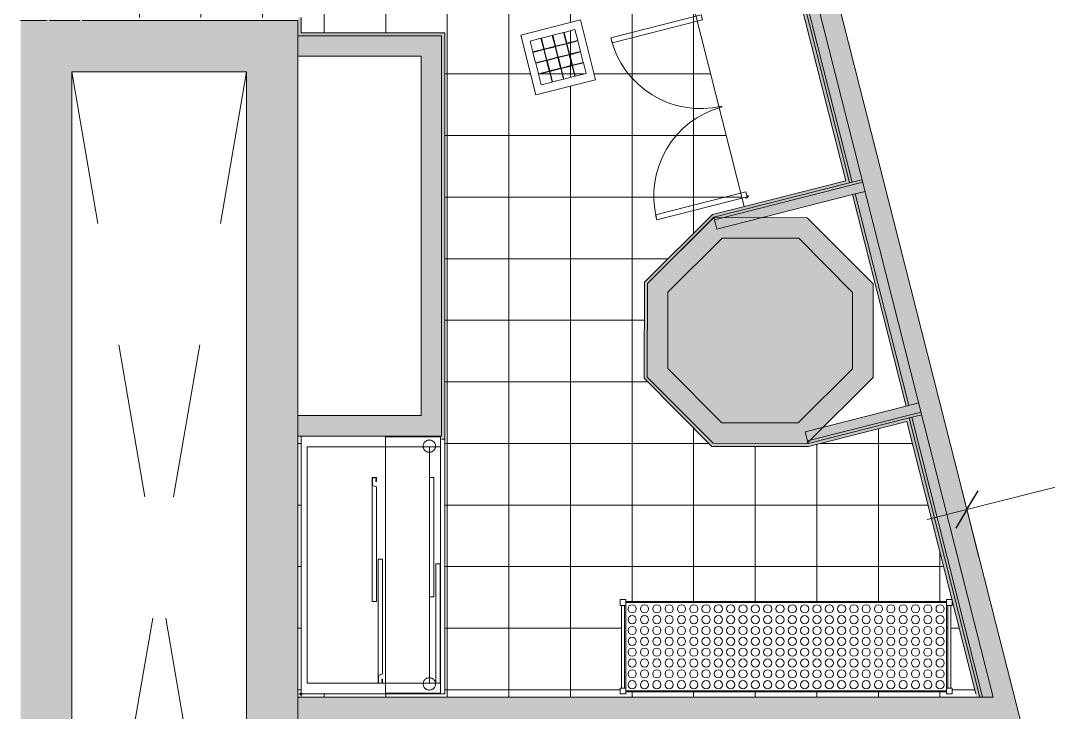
# Model space of a CAD drawing. Header units: metres. Extents: x -227.9 to -140, y 37.9 to 92.1.
# Drawn here: x -161.68 to -156.67, y 55.39 to 58.76 of the extents above; entities that cross this region are included whole.
import ezdxf

# ---------------------------------------------------------------- set-up
doc = ezdxf.new("R2010")
doc.units = ezdxf.units.M
doc.linetypes.add('DASHEDX2', pattern=[38.1, 25.4, -12.7])
doc.linetypes.add('JIS_02_0.7', pattern=[1.35, 0.75, -0.6])
for name, color, linetype, lineweight in [('A-ANNO-DIMS', 7, 'Continuous', 9), ('A-ANNO-DIMS-100', 7, 'Continuous', 9), ('A-FLOR-PATT', 7, 'Continuous', 5), ('A-WALL', 7, 'Continuous', 5), ('A-WALL-PATT', 7, 'Continuous', 13), ('I-WALL', 7, 'Continuous', 5), ('P-SANR-FIXT', 7, 'Continuous', 5), ('Q-SPCQ', 7, 'Continuous', 5), ('Q-SPCQ-HDLN', 7, 'DASHEDX2', 5), ('S-COLS', 7, 'Continuous', 5)]:
    doc.layers.add(name, color=color, linetype=linetype, lineweight=lineweight)
doc.layers.add('A-DETL', color=94, linetype='Continuous', lineweight=5, true_color=0x00a600)
doc.styles.add('RomanD_B', font='', dxfattribs={"height": 0.2})
doc.styles.get('RomanD_B').set_extended_font_data('RomanD', bold=True)
doc.dimstyles.new('LAG-Romans_0_2', dxfattribs={"dimscale": 0.3048, "dimtxt": 0.200715, "dimasz": 0.492126, "dimexe": 0.787402, "dimexo": 0.0625, "dimgap": 0, "dimtad": 1, "dimrnd": 0.01, "dimzin": 0, "dimdsep": 46, "dimtxsty": 'RomanD_B', "dimblk1": 'OBLIQUE', "dimblk2": 'OBLIQUE', "dimsah": 1, "dimcen": 0.09, "dimdle": 0.656168, "dimazin": 0, "dimtfac": 1, "dimtdec": 4, "dimtix": 1, "dimtmove": 0, "dimatfit": 3, "dimfxl": 0.787402, "dimfxlon": 1, "dimtvp": 1, "dimtolj": 1, "dimtzin": 0, "dimarcsym": 2})

# ---------------------------------------------------------------- blocks, each defined once
blk = doc.blocks.new('KI_Siphon de sol - Siphon 300 x 300-581248-MUC-LAG-PRO-PLA-ARC-TZN-N02-AG02Ec-Cote')
at = {"layer": 'P-SANR-FIXT', "color": 9, "lineweight": 9, "true_color": 0xc0c0c0}
for p, q in [((0.15, 0.15), (-0.15, 0.15)), ((-0.15, 0.15), (-0.15, -0.15)), ((-0.113, 0.111), (-0.058, 0.111)), ((-0.113, 0.056), (-0.113, 0.111)), ((-0.058, 0.111), (-0.058, 0.056)), ((-0.056, 0.111), (-0.001, 0.111)), ((-0.056, 0.056), (-0.056, 0.111)), ((-0.001, 0.111), (-0.001, 0.056)), ((0.001, 0.111), (0.056, 0.111)), ((0.001, 0.056), (0.001, 0.111)), ((0.056, 0.111), (0.056, 0.056)), ((0.058, 0.111), (0.113, 0.111)), ((0.058, 0.056), (0.058, 0.111)), ((0.113, 0.111), (0.113, 0.056)), ((0.15, -0.15), (0.15, 0.15)), ((-0.058, 0.056), (-0.113, 0.056)), ((-0.113, 0.054), (-0.058, 0.054)), ((-0.113, 0.001), (-0.113, 0.054)), ((-0.058, 0.054), (-0.058, 0.001)), ((-0.001, 0.056), (-0.056, 0.056)), ((-0.056, 0.054), (-0.001, 0.054)), ((-0.056, 0.001), (-0.056, 0.054)), ((-0.001, 0.054), (-0.001, 0.001)), ((0.056, 0.056), (0.001, 0.056)), ((0.001, 0.054), (0.056, 0.054)), ((0.001, 0.001), (0.001, 0.054)), ((0.056, 0.054), (0.056, 0.001)), ((0.113, 0.056), (0.058, 0.056)), ((0.058, 0.054), (0.113, 0.054)), ((0.058, 0.001), (0.058, 0.054)), ((0.113, 0.054), (0.113, 0.001)), ((-0.058, 0.001), (-0.113, 0.001)), ((-0.001, 0.001), (-0.056, 0.001)), ((0.056, 0.001), (0.001, 0.001)), ((0.113, 0.001), (0.058, 0.001)), ((-0.113, -0.001), (-0.058, -0.001)), ((-0.113, -0.054), (-0.113, -0.001)), ((-0.058, -0.001), (-0.058, -0.054)), ((-0.056, -0.001), (-0.001, -0.001)), ((-0.056, -0.054), (-0.056, -0.001)), ((-0.001, -0.001), (-0.001, -0.054)), ((0.001, -0.001), (0.056, -0.001)), ((0.001, -0.054), (0.001, -0.001)), ((0.056, -0.001), (0.056, -0.054)), ((0.058, -0.001), (0.113, -0.001)), ((0.058, -0.054), (0.058, -0.001)), ((0.113, -0.001), (0.113, -0.054)), ((-0.058, -0.054), (-0.113, -0.054)), ((-0.113, -0.056), (-0.058, -0.056)), ((-0.113, -0.109), (-0.113, -0.056)), ((-0.058, -0.056), (-0.058, -0.109)), ((-0.001, -0.054), (-0.056, -0.054)), ((-0.056, -0.056), (-0.001, -0.056)), ((-0.056, -0.109), (-0.056, -0.056)), ((-0.001, -0.056), (-0.001, -0.109)), ((0.056, -0.054), (0.001, -0.054)), ((0.001, -0.056), (0.056, -0.056)), ((0.001, -0.109), (0.001, -0.056)), ((0.056, -0.056), (0.056, -0.109)), ((0.113, -0.054), (0.058, -0.054)), ((0.058, -0.056), (0.113, -0.056)), ((0.058, -0.109), (0.058, -0.056)), ((0.113, -0.056), (0.113, -0.109)), ((-0.15, -0.15), (0.15, -0.15)), ((-0.058, -0.109), (-0.113, -0.109)), ((-0.001, -0.109), (-0.056, -0.109)), ((0.056, -0.109), (0.001, -0.109)), ((0.113, -0.109), (0.058, -0.109))]:
    blk.add_line(p, q, dxfattribs=at)
blk = doc.blocks.new('QF_Tournus_Armoires_Entretien - 2 portes 1000 x 500 x 1890 séparation verticale-1861087-MUC-LAG-PRO-PLA-ARC-TZN-N02-AG02Ec-Cote')
at = {"layer": 'Q-SPCQ', "color": 9, "lineweight": 9, "true_color": 0xc0c0c0}
for p, q in [((0, -0.5105), (0, 0)), ((0, 0), (1, 0)), ((1, 0), (1, -0.5091)), ((0, -0.5105), (0.9989, -0.5105))]:
    blk.add_line(p, q, dxfattribs=at)
for centre, radius, start, end in [((0, 0), 0.005, 180, 270), ((0.951, -0.49), 0.0109, 326.4405, 90)]:
    blk.add_arc(centre, radius, start, end, dxfattribs=at)
at = {"layer": 'Q-SPCQ-HDLN', "color": 9, "lineweight": 9, "true_color": 0xc0c0c0}
for p, q in [((0.043, -0.939), (0.043, -0.485)), ((0.043, -0.485), (0.068, -0.485)), ((0.068, -0.485), (0.068, -0.939)), ((0.957, -0.485), (0.932, -0.485)), ((0.932, -0.485), (0.932, -0.939)), ((0.957, -0.939), (0.957, -0.485)), ((0.068, -0.939), (0.043, -0.939)), ((0.932, -0.939), (0.957, -0.939))]:
    blk.add_line(p, q, dxfattribs=at)
for centre, start, end in [((0.049, -0.49), 269.2343, 359.2343), ((0.951, -0.49), 180.7657, 270)]:
    blk.add_arc(centre, 0.449, start, end, dxfattribs=at)
blk = doc.blocks.new('QF_Tournus_Meubles_Inox_cat - Meuble caisse 660 - 1256 x 700 à dosseret-5581026-MUC-LAG-PRO-PLA-ARC-TZN-N02-AG02Ec-Cote')
at = {"layer": 'Q-SPCQ', "color": 9, "lineweight": 9, "true_color": 0xc0c0c0}
for p, q in [((0, -0.6838), (0, -0.4108)), ((0, -0.7), (0, -0.6838)), ((0, -0.7), (1.2414, -0.7))]:
    blk.add_line(p, q, dxfattribs=at)
at = {"layer": 'Q-SPCQ-HDLN', "color": 9, "lineweight": 9, "true_color": 0xc0c0c0}
for p, q in [((0.004, -0.4108), (0.004, -0.68)), ((0.052, -0.4108), (0.052, -0.68)), ((1.2044, -0.4108), (1.2044, -0.68)), ((1.2524, -0.68), (1.2524, -0.4108)), ((1.2044, -0.625), (0.052, -0.625)), ((1.0544, -0.626), (0.4732, -0.626)), ((0.4732, -0.647), (0.4732, -0.626)), ((1.0544, -0.647), (0.4732, -0.647)), ((1.0544, -0.647), (1.0544, -0.626)), ((0.004, -0.68), (1.2524, -0.68)), ((0.052, -0.656), (0.052, -0.677)), ((0.052, -0.656), (0.6332, -0.656)), ((0.052, -0.677), (0.6332, -0.677)), ((0.6332, -0.677), (0.6332, -0.656))]:
    blk.add_line(p, q, dxfattribs=at)
for centre in [(0.049, -0.625), (1.2074, -0.625)]:
    blk.add_circle(centre, 0.03, dxfattribs=at)
blk = doc.blocks.new('QF_Tournus_Armoires_Suspendues_cat - Portes coulissantes 1256 x 400-4235613-MUC-LAG-PRO-PLA-ARC-TZN-N02-AG02Ec-Cote')
at = {"layer": 'Q-SPCQ', "color": 9, "lineweight": 9, "true_color": 0xc0c0c0}
for p, q in [((-0.01, 0), (0, 0)), ((0, 0.01), (0, 0)), ((0, -0.4108), (0, 0)), ((0, 0), (1.2564, 0)), ((0, -0.4108), (0, 0)), ((0, 0), (1.2564, 0)), ((1.2564, 0), (1.2564, -0.4108)), ((1.2564, 0), (1.2564, -0.4108)), ((1.2564, -0.4108), (0, -0.4108)), ((0, -0.4108), (1.2564, -0.4108))]:
    blk.add_line(p, q, dxfattribs=at)
blk.add_arc((0, 0), 0.005, 360, 270, dxfattribs=at)
at = {"layer": 'Q-SPCQ-HDLN', "color": 9, "lineweight": 9, "true_color": 0xc0c0c0}
for p, q in [((0.052, -0.4108), (0.052, -0.03)), ((0.052, -0.03), (1.2044, -0.03)), ((1.2044, -0.03), (1.2044, -0.4108)), ((0.4502, -0.3678), (0.4502, -0.3468)), ((1.0544, -0.3468), (0.4502, -0.3468)), ((1.0157, -0.3478), (1.0084, -0.3678)), ((1.0534, -0.3478), (1.0157, -0.3478)), ((1.0534, -0.3658), (1.0534, -0.3478)), ((1.0544, -0.3668), (1.0544, -0.3468)), ((0.052, -0.3763), (0.6562, -0.3763)), ((0.052, -0.3963), (0.071, -0.3963)), ((0.053, -0.3773), (0.053, -0.3953)), ((0.0907, -0.3773), (0.053, -0.3773)), ((0.053, -0.3953), (0.062, -0.3953)), ((0.062, -0.3943), (0.071, -0.3943)), ((0.062, -0.3953), (0.062, -0.3943)), ((0.098, -0.3973), (0.0907, -0.3773)), ((0.6562, -0.3973), (0.098, -0.3973)), ((1.0084, -0.3678), (0.4502, -0.3678)), ((0.6562, -0.3763), (0.6562, -0.3973)), ((1.0354, -0.3648), (1.0444, -0.3648)), ((1.0544, -0.3668), (1.0354, -0.3668)), ((1.0444, -0.3648), (1.0444, -0.3658)), ((1.0444, -0.3658), (1.0534, -0.3658))]:
    blk.add_line(p, q, dxfattribs=at)
for centre, start, end in [((0.071, -0.3953), 270, 90), ((1.0354, -0.3658), 90, 270)]:
    blk.add_arc(centre, 0.001, start, end, dxfattribs=at)
blk = doc.blocks.new('QF_Fermod_6611_Rayonnage_Fermostock - Rayonnage_6611_Lineaire_Toutes_Dimensions-4236031-MUC-LAG-PRO-PLA-ARC-TZN-N02-AG02Ec-Cote')
at = {"layer": 'Q-SPCQ', "color": 9, "lineweight": 9, "true_color": 0xc0c0c0}
for p, q in [((0, 0), (0, -0.0285)), ((0.0275, 0), (0, 0)), ((0, -0.0285), (0, 0)), ((0, 0), (0.0275, 0)), ((0.0275, -0.0285), (0.0275, 0)), ((0.0275, 0), (0.0275, -0.0285)), ((1.5895, 0), (1.617, 0)), ((1.5895, -0.0285), (1.5895, 0)), ((1.5895, 0), (1.5895, -0.0285)), ((1.617, 0), (1.5895, 0)), ((1.617, 0), (1.617, -0.0285)), ((1.617, -0.0285), (1.617, 0)), ((0, -0.0285), (0.0062, -0.0285)), ((0.0275, -0.0285), (0, -0.0285)), ((0.0062, -0.0285), (0.0062, -0.4315)), ((0.0062, -0.4315), (0.0062, -0.0285)), ((0.0212, -0.4315), (0.0212, -0.0285)), ((0.0212, -0.0285), (0.0275, -0.0285)), ((0.0212, -0.0285), (0.0212, -0.4315)), ((0.028, -0.01), (1.589, -0.01)), ((0.028, -0.015), (0.028, -0.01)), ((0.028, -0.01), (1.589, -0.01)), ((0.028, -0.015), (0.028, -0.01)), ((0.028, -0.01), (1.589, -0.01)), ((0.028, -0.015), (0.028, -0.01)), ((0.028, -0.01), (1.589, -0.01)), ((0.028, -0.015), (0.028, -0.01)), ((1.5895, -0.015), (0.028, -0.015)), ((0.028, -0.015), (0.028, -0.445)), ((0.028, -0.445), (0.028, -0.015)), ((0.028, -0.015), (1.5895, -0.015)), ((1.589, -0.01), (1.589, -0.015)), ((1.589, -0.01), (1.589, -0.015)), ((1.589, -0.01), (1.589, -0.015)), ((1.589, -0.01), (1.589, -0.015)), ((1.5957, -0.0285), (1.5895, -0.0285)), ((1.5895, -0.0285), (1.617, -0.0285)), ((1.5895, -0.4315), (1.5895, -0.0285)), ((1.5895, -0.0285), (1.5895, -0.4315)), ((1.5957, -0.4315), (1.5957, -0.0285)), ((1.5957, -0.0285), (1.5957, -0.4315)), ((1.6107, -0.0285), (1.6107, -0.4315)), ((1.617, -0.0285), (1.6107, -0.0285)), ((1.6107, -0.4315), (1.6107, -0.0285)), ((0.0062, -0.4315), (0, -0.4315)), ((0, -0.4315), (0, -0.4574)), ((0, -0.4574), (0, -0.4315)), ((0, -0.4315), (0.0275, -0.4315)), ((0.0275, -0.4315), (0.0212, -0.4315)), ((0.0275, -0.46), (0.0275, -0.4315)), ((0.0275, -0.4315), (0.0275, -0.46)), ((0.028, -0.45), (0.028, -0.445)), ((0.028, -0.45), (0.028, -0.445)), ((0.028, -0.45), (0.028, -0.445)), ((0.028, -0.45), (0.028, -0.445)), ((0.028, -0.445), (1.5895, -0.445)), ((1.5895, -0.445), (0.028, -0.445)), ((1.589, -0.45), (0.028, -0.45)), ((1.589, -0.45), (0.028, -0.45)), ((1.589, -0.45), (0.028, -0.45)), ((1.589, -0.45), (0.028, -0.45)), ((1.589, -0.445), (1.589, -0.45)), ((1.589, -0.445), (1.589, -0.45)), ((1.589, -0.445), (1.589, -0.45)), ((1.589, -0.445), (1.589, -0.45)), ((1.5895, -0.4315), (1.5957, -0.4315)), ((1.5895, -0.46), (1.5895, -0.4315)), ((1.5895, -0.4315), (1.5895, -0.46)), ((1.617, -0.4315), (1.5895, -0.4315)), ((1.6107, -0.4315), (1.617, -0.4315)), ((1.617, -0.4315), (1.617, -0.46)), ((1.617, -0.46), (1.617, -0.4315)), ((0.0007, -0.46), (0.0275, -0.46)), ((0.0275, -0.46), (0.0007, -0.46)), ((1.617, -0.46), (1.5895, -0.46)), ((1.5895, -0.46), (1.617, -0.46))]:
    blk.add_line(p, q, dxfattribs=at)
for centre in [(0.0585, -0.045), (0.1185, -0.045), (0.1785, -0.045), (0.2385, -0.045), (0.2985, -0.045), (0.3585, -0.045), (0.4185, -0.045), (0.4785, -0.045), (0.5385, -0.045), (0.5985, -0.045), (0.6585, -0.045), (0.7185, -0.045), (0.7785, -0.045), (0.8385, -0.045), (0.8985, -0.045), (0.9585, -0.045), (1.0185, -0.045), (1.0785, -0.045), (1.1385, -0.045), (1.1985, -0.045), (1.2585, -0.045), (1.3185, -0.045), (1.3785, -0.045), (1.4385, -0.045), (1.4985, -0.045), (1.5585, -0.045), (0.0585, -0.0979), (0.1185, -0.0979), (0.1785, -0.0979), (0.2385, -0.0979), (0.2985, -0.0979), (0.3585, -0.0979), (0.4185, -0.0979), (0.4785, -0.0979), (0.5385, -0.0979), (0.5985, -0.0979), (0.6585, -0.0979), (0.7185, -0.0979), (0.7785, -0.0979), (0.8385, -0.0979), (0.8985, -0.0979), (0.9585, -0.0979), (1.0185, -0.0979), (1.0785, -0.0979), (1.1385, -0.0979), (1.1985, -0.0979), (1.2585, -0.0979), (1.3185, -0.0979), (1.3785, -0.0979), (1.4385, -0.0979), (1.4985, -0.0979), (1.5585, -0.0979), (0.0585, -0.1507), (0.1185, -0.1507), (0.1785, -0.1507), (0.2385, -0.1507), (0.2985, -0.1507), (0.3585, -0.1507), (0.4185, -0.1507), (0.4785, -0.1507), (0.5385, -0.1507), (0.5985, -0.1507), (0.6585, -0.1507), (0.7185, -0.1507), (0.7785, -0.1507), (0.8385, -0.1507), (0.8985, -0.1507), (0.9585, -0.1507), (1.0185, -0.1507), (1.0785, -0.1507), (1.1385, -0.1507), (1.1985, -0.1507), (1.2585, -0.1507), (1.3185, -0.1507), (1.3785, -0.1507), (1.4385, -0.1507), (1.4985, -0.1507), (1.5585, -0.1507), (0.0585, -0.2036), (0.1185, -0.2036), (0.1785, -0.2036), (0.2385, -0.2036), (0.2985, -0.2036), (0.3585, -0.2036), (0.4185, -0.2036), (0.4785, -0.2036), (0.5385, -0.2036), (0.5985, -0.2036), (0.6585, -0.2036), (0.7185, -0.2036), (0.7785, -0.2036), (0.8385, -0.2036), (0.8985, -0.2036), (0.9585, -0.2036), (1.0185, -0.2036), (1.0785, -0.2036), (1.1385, -0.2036), (1.1985, -0.2036), (1.2585, -0.2036), (1.3185, -0.2036), (1.3785, -0.2036), (1.4385, -0.2036), (1.4985, -0.2036), (1.5585, -0.2036), (0.0585, -0.2564), (0.1185, -0.2564), (0.1785, -0.2564), (0.2385, -0.2564), (0.2985, -0.2564), (0.3585, -0.2564), (0.4185, -0.2564), (0.4785, -0.2564), (0.5385, -0.2564), (0.5985, -0.2564), (0.6585, -0.2564), (0.7185, -0.2564), (0.7785, -0.2564), (0.8385, -0.2564), (0.8985, -0.2564), (0.9585, -0.2564), (1.0185, -0.2564), (1.0785, -0.2564), (1.1385, -0.2564), (1.1985, -0.2564), (1.2585, -0.2564), (1.3185, -0.2564), (1.3785, -0.2564), (1.4385, -0.2564), (1.4985, -0.2564), (1.5585, -0.2564), (0.0585, -0.3093), (0.1185, -0.3093), (0.1785, -0.3093), (0.2385, -0.3093), (0.2985, -0.3093), (0.3585, -0.3093), (0.4185, -0.3093), (0.4785, -0.3093), (0.5385, -0.3093), (0.5985, -0.3093), (0.6585, -0.3093), (0.7185, -0.3093), (0.7785, -0.3093), (0.8385, -0.3093), (0.8985, -0.3093), (0.9585, -0.3093), (1.0185, -0.3093), (1.0785, -0.3093), (1.1385, -0.3093), (1.1985, -0.3093), (1.2585, -0.3093), (1.3185, -0.3093), (1.3785, -0.3093), (1.4385, -0.3093), (1.4985, -0.3093), (1.5585, -0.3093), (0.0585, -0.3621), (0.1185, -0.3621), (0.1785, -0.3621), (0.2385, -0.3621), (0.2985, -0.3621), (0.3585, -0.3621), (0.4185, -0.3621), (0.4785, -0.3621), (0.5385, -0.3621), (0.5985, -0.3621), (0.6585, -0.3621), (0.7185, -0.3621), (0.7785, -0.3621), (0.8385, -0.3621), (0.8985, -0.3621), (0.9585, -0.3621), (1.0185, -0.3621), (1.0785, -0.3621), (1.1385, -0.3621), (1.1985, -0.3621), (1.2585, -0.3621), (1.3185, -0.3621), (1.3785, -0.3621), (1.4385, -0.3621), (1.4985, -0.3621), (1.5585, -0.3621), (0.0585, -0.415), (0.1185, -0.415), (0.1785, -0.415), (0.2385, -0.415), (0.2985, -0.415), (0.3585, -0.415), (0.4185, -0.415), (0.4785, -0.415), (0.5385, -0.415), (0.5985, -0.415), (0.6585, -0.415), (0.7185, -0.415), (0.7785, -0.415), (0.8385, -0.415), (0.8985, -0.415), (0.9585, -0.415), (1.0185, -0.415), (1.0785, -0.415), (1.1385, -0.415), (1.1985, -0.415), (1.2585, -0.415), (1.3185, -0.415), (1.3785, -0.415), (1.4385, -0.415), (1.4985, -0.415), (1.5585, -0.415)]:
    blk.add_circle(centre, 0.02, dxfattribs=at)
for centre, start, end in [((1.4985, -0.045), 90, 270), ((1.4985, -0.045), 90, 270), ((1.4985, -0.045), 270, 90), ((1.4985, -0.045), 270, 90), ((1.5585, -0.045), 90, 270), ((1.5585, -0.045), 90, 270), ((1.5585, -0.045), 270, 90), ((1.5585, -0.045), 270, 90), ((1.4985, -0.0979), 90, 270), ((1.4985, -0.0979), 90, 270), ((1.4985, -0.0979), 270, 90), ((1.4985, -0.0979), 270, 90), ((1.5585, -0.0979), 90, 270), ((1.5585, -0.0979), 90, 270), ((1.5585, -0.0979), 270, 90), ((1.5585, -0.0979), 270, 90), ((1.4985, -0.1507), 90, 270), ((1.4985, -0.1507), 90, 270), ((1.4985, -0.1507), 270, 90), ((1.4985, -0.1507), 270, 90), ((1.5585, -0.1507), 90, 270), ((1.5585, -0.1507), 90, 270), ((1.5585, -0.1507), 270, 90), ((1.5585, -0.1507), 270, 90), ((1.4985, -0.2036), 90, 270), ((1.4985, -0.2036), 90, 270), ((1.4985, -0.2036), 270, 90), ((1.4985, -0.2036), 270, 90), ((1.5585, -0.2036), 90, 270), ((1.5585, -0.2036), 90, 270), ((1.5585, -0.2036), 270, 90), ((1.5585, -0.2036), 270, 90), ((1.4985, -0.2564), 90, 270), ((1.4985, -0.2564), 90, 270), ((1.4985, -0.2564), 270, 90), ((1.4985, -0.2564), 270, 90), ((1.5585, -0.2564), 90, 270), ((1.5585, -0.2564), 90, 270), ((1.5585, -0.2564), 270, 90), ((1.5585, -0.2564), 270, 90), ((1.4985, -0.3093), 90, 270), ((1.4985, -0.3093), 90, 270), ((1.4985, -0.3093), 270, 90), ((1.4985, -0.3093), 270, 90), ((1.5585, -0.3093), 90, 270), ((1.5585, -0.3093), 90, 270), ((1.5585, -0.3093), 270, 90), ((1.5585, -0.3093), 270, 90), ((1.4985, -0.3621), 90, 270), ((1.4985, -0.3621), 90, 270), ((1.4985, -0.3621), 270, 90), ((1.4985, -0.3621), 270, 90), ((1.5585, -0.3621), 90, 270), ((1.5585, -0.3621), 90, 270), ((1.5585, -0.3621), 270, 90), ((1.5585, -0.3621), 270, 90), ((1.4985, -0.415), 90, 270), ((1.4985, -0.415), 90, 270), ((1.4985, -0.415), 270, 90), ((1.4985, -0.415), 270, 90), ((1.5585, -0.415), 90, 270), ((1.5585, -0.415), 90, 270), ((1.5585, -0.415), 270, 90), ((1.5585, -0.415), 270, 90)]:
    blk.add_arc(centre, 0.02, start, end, dxfattribs=at)
blk = doc.blocks.new('MUC-DLP-DCE-CUI-M3D-TZN-TNV-v21-C_rvt-1-MUC-LAG-PRO-PLA-ARC-TZN-N02-AG02Ec-Cote')
at = {"layer": 'P-SANR-FIXT', "color": 9, "lineweight": 9, "true_color": 0xc0c0c0, "rotation": 14.21777698102245}
blk.add_blockref('KI_Siphon de sol - Siphon 300 x 300-581248-MUC-LAG-PRO-PLA-ARC-TZN-N02-AG02Ec-Cote', (-159.0601, 58.5808), dxfattribs=at)
at = {"layer": 'Q-SPCQ', "color": 9, "lineweight": 9, "true_color": 0xc0c0c0}
for name, p, rotation in [('QF_Tournus_Armoires_Entretien - 2 portes 1000 x 500 x 1890 séparation verticale-1861087-MUC-LAG-PRO-PLA-ARC-TZN-N02-AG02Ec-Cote', (-157.9036, 58.9485), 284.2177769810263), ('QF_Tournus_Armoires_Suspendues_cat - Portes coulissantes 1256 x 400-4235613-MUC-LAG-PRO-PLA-ARC-TZN-N02-AG02Ec-Cote', (-160.3124, 55.4796), 89.99999999999991), ('QF_Tournus_Meubles_Inox_cat - Meuble caisse 660 - 1256 x 700 à dosseret-5581026-MUC-LAG-PRO-PLA-ARC-TZN-N02-AG02Ec-Cote', (-160.3124, 55.4796), 90), ('QF_Fermod_6611_Rayonnage_Fermostock - Rayonnage_6611_Lineaire_Toutes_Dimensions-4236031-MUC-LAG-PRO-PLA-ARC-TZN-N02-AG02Ec-Cote', (-157.1406, 55.4796), 180)]:
    blk.add_blockref(name, p, dxfattribs=dict(at, rotation=rotation))
blk = doc.blocks.new('DIMBLOCK92-MUC-LAG-PRO-PLA-ARC-TZN-N02-AG02Ec-Cote')
at = {"layer": 'A-ANNO-DIMS-100', "transparency": 16777216}
for p, q in [((-155.1892, 57.1017), (-155.0713, 56.6364)), ((-155.1302, 56.8691), (-155.1892, 57.1017)), ((-154.9364, 56.9182), (-157.2625, 56.3288)), ((-157.0097, 56.1453), (-157.1276, 56.6106)), ((-157.0686, 56.3779), (-157.0097, 56.1453))]:
    blk.add_line(p, q, dxfattribs=at)
at = {"layer": 'A-ANNO-DIMS-100', "lineweight": 25, "transparency": 16777216}
for p, q in [((-155.1302, 56.8691), (-155.076, 56.9602)), ((-155.1302, 56.8691), (-155.1845, 56.7779)), ((-157.0686, 56.3779), (-157.0144, 56.4691)), ((-157.0686, 56.3779), (-157.1229, 56.2868))]:
    blk.add_line(p, q, dxfattribs=at)
at = {"layer": 'A-ANNO-DIMS-100', "color": 0, "transparency": 16777216, "insert": (-156.4977, 56.7966), "char_height": 0.2, "width": 0.824475, "attachment_point": 1, "rotation": 14.2178, "line_spacing_factor": 1.146391, "style": 'RomanD_B'}
blk.add_mtext('2.00', dxfattribs=at)
blk = doc.blocks.new('_Oblique')
at = {"color": 0, "linetype": 'ByBlock', "lineweight": -2}
blk.add_line((-0.5, -0.5), (0.5, 0.5), dxfattribs=at)

msp = doc.modelspace()

# ---------------------------------------------------------------- hatches: boundary and pattern name
at = {"layer": 'A-FLOR-PATT', "true_color": 0xc0c0c0}
h = msp.add_hatch(dxfattribs=at)
h.set_pattern_fill('FP_2', color=9, style=0, pattern_type=2)
h.set_pattern_definition([(0, (0, 0), (0, 0.3), []), (90, (0, 0), (-0.3, 0), [])])
h.paths.add_polyline_path([(-160.3114, 55.4646), (-157.0209, 55.4646), (-157.1406, 55.937), (-157.1406, 55.9111), (-157.1468, 55.9111), (-157.1468, 55.5081), (-157.1406, 55.5081), (-157.1406, 55.4796), (-157.1681, 55.4796), (-157.1681, 55.5081), (-157.1618, 55.5081), (-157.1618, 55.9111), (-157.1681, 55.9111), (-157.1681, 55.9396), (-157.1412, 55.9396), (-157.3608, 56.8064), (-157.8425, 56.6848), (-158.3108, 56.6859), (-158.641, 57.0176), (-158.64, 57.4856), (-158.3087, 57.8154), (-158.1531, 57.8549), (-158.3984, 58.8231), (-157.9036, 58.9485), (-157.943, 59.1041), (-157.9383, 59.106), (-157.943, 59.1248), (-157.9335, 59.1278), (-158.1544, 59.9996), (-158.9638, 59.7945), (-158.9552, 59.7606), (-158.8583, 59.7852), (-158.8534, 59.7658), (-158.9697, 59.7363), (-158.9832, 59.7896), (-159.0462, 59.7737), (-159.0561, 59.8124), (-158.9931, 59.8284), (-159.0066, 59.8817), (-158.8902, 59.9112), (-158.8853, 59.8918), (-158.9823, 59.8672), (-158.9737, 59.8333), (-158.1642, 60.0384), (-158.1692, 60.0578), (-158.1788, 60.0553), (-158.1838, 60.0747), (-158.1886, 60.0735), (-158.4106, 60.9498), (-158.6279, 60.894), (-158.6118, 60.8318), (-158.6033, 60.8331), (-158.6002, 60.8231), (-158.5775, 60.8332), (-158.5728, 60.836), (-158.5666, 60.8318), (-158.5643, 60.8278), (-158.5647, 60.8227), (-158.5682, 60.8179), (-158.5826, 60.8181), (-158.599, 60.8161), (-158.5966, 60.8047), (-158.6065, 60.8022), (-158.6084, 60.7998), (-158.6097, 60.7977), (-158.5996, 60.7748), (-158.5967, 60.7701), (-158.601, 60.7639), (-158.6049, 60.7616), (-158.61, 60.762), (-158.6149, 60.7655), (-158.6146, 60.7796), (-158.6175, 60.7968), (-158.6299, 60.7963), (-158.6783, 60.7829), (-158.6337, 60.6074), (-158.6531, 60.6025), (-158.698, 60.779), (-158.7526, 60.7652), (-158.7544, 60.7628), (-158.7593, 60.7611), (-158.7566, 60.7608), (-158.7462, 60.7374), (-158.7441, 60.7318), (-158.7471, 60.7272), (-158.7517, 60.7244), (-158.7568, 60.7248), (-158.7616, 60.7283), (-158.7614, 60.7424), (-158.7636, 60.7598), (-158.7766, 60.7591), (-158.7802, 60.7591), (-158.7835, 60.7692), (-158.8062, 60.7591), (-158.8108, 60.7563), (-158.817, 60.7605), (-158.8194, 60.7645), (-158.8189, 60.7696), (-158.8154, 60.7744), (-158.8013, 60.7742), (-158.7845, 60.7762), (-158.7869, 60.7875), (-158.7795, 60.7901), (-158.7953, 60.8524), (-159.0503, 60.7866), (-158.9762, 60.4926), (-158.9746, 60.4667), (-158.9882, 60.4349), (-159.0051, 60.4186), (-159.0386, 60.3967), (-159.0504, 60.3882), (-159.0517, 60.3817), (-159.0637, 60.3501), (-159.087, 60.3364), (-159.1162, 60.324), (-159.1462, 60.3156), (-159.1685, 60.3115), (-159.2059, 60.3104), (-159.2184, 60.3108), (-159.2472, 60.3357), (-159.2486, 60.3386), (-159.2627, 60.3399), (-159.3097, 60.3446), (-159.3323, 60.3528), (-159.3561, 60.3777), (-159.3642, 60.3969), (-159.4376, 60.6896), (-159.0632, 60.7852), (-159.2763, 61.6542), (-159.7322, 61.5387), (-159.7341, 61.5429), (-159.7527, 61.5382), (-159.7552, 61.5479), (-160.6858, 61.3121), (-160.6833, 61.3024), (-160.7027, 61.2975), (-160.7016, 61.2931), (-161.3741, 61.1227), (-161.3741, 59.9053), (-161.3791, 59.9053), (-161.3791, 59.8853), (-161.3891, 59.8853), (-161.3891, 58.8253), (-161.3791, 58.8253), (-161.3791, 58.8053), (-161.3741, 58.8053), (-161.3741, 58.7753), (-160.3124, 58.7753), (-160.3124, 58.7011), (-159.6124, 58.7011), (-159.613, 55.4796), (-160.3124, 55.4796), (-160.3114, 56.736), (-160.3274, 56.736), (-160.3274, 55.4646)])
h.paths.add_polyline_path([(-158.7363, 55.4796), (-158.7576, 55.4796), (-158.7576, 55.5081), (-158.7513, 55.5081), (-158.7513, 55.9111), (-158.7576, 55.9111), (-158.7576, 55.9396), (-158.7301, 55.9396), (-158.7301, 55.9246), (-157.1686, 55.9246), (-157.1686, 55.4946), (-158.7301, 55.4946), (-158.7301, 55.4796)])
h.paths.add_polyline_path([(-158.7363, 55.5081), (-158.7301, 55.5081), (-158.7301, 55.9111), (-158.7363, 55.9111), (-158.7363, 55.5514)])
h.paths.add_polyline_path([(-159.1687, 58.3986), (-159.2424, 58.6894), (-158.9516, 58.7631), (-158.8779, 58.4723), (-159.1564, 58.4017)])
h.paths.add_polyline_path([(-159.0459, 58.5287), (-158.9926, 58.5422), (-159.0061, 58.5935), (-159.0588, 58.5797), (-159.0473, 58.5343)])
h.paths.add_polyline_path([(-159.0729, 58.6353), (-159.0197, 58.6493), (-159.0331, 58.7022), (-159.0863, 58.6882), (-159.0744, 58.641)])
h.paths.add_polyline_path([(-159.0748, 58.6349), (-159.0883, 58.6882), (-159.1417, 58.6747), (-159.1277, 58.6215), (-159.0864, 58.6319)])
h.paths.add_polyline_path([(-159.1296, 58.619), (-159.1829, 58.6055), (-159.1694, 58.5542), (-159.1167, 58.568), (-159.1282, 58.6134)])
h.paths.add_polyline_path([(-159.1277, 58.6194), (-159.1282, 58.6213), (-159.1301, 58.6209), (-159.1296, 58.619), (-159.1282, 58.6193)])
h.paths.add_polyline_path([(-159.1161, 58.5657), (-159.1141, 58.5657), (-159.1012, 58.5147), (-159.1032, 58.5147), (-159.1147, 58.56)])
h.paths.add_polyline_path([(-159.1026, 58.5123), (-159.1006, 58.5123), (-159.0877, 58.4614), (-159.0344, 58.4754), (-159.0473, 58.5263), (-159.0454, 58.5268), (-159.0459, 58.5287), (-159.0479, 58.5287), (-159.0608, 58.5797), (-159.0589, 58.5801), (-159.0589, 58.5822), (-159.0062, 58.596), (-159.0191, 58.647), (-159.0725, 58.6334), (-159.0729, 58.6353), (-159.0748, 58.6349), (-159.0748, 58.6328), (-159.1276, 58.619), (-159.1147, 58.568), (-159.1166, 58.5676), (-159.1161, 58.5657), (-159.1694, 58.5521), (-159.1559, 58.5009), (-159.1031, 58.5142)])
h.paths.add_polyline_path([(-159.1429, 58.4474), (-159.0897, 58.4614), (-159.1026, 58.5123), (-159.1558, 58.4984), (-159.1463, 58.4609)])
h.paths.add_polyline_path([(-159.0324, 58.4754), (-158.9791, 58.4889), (-158.9926, 58.5402), (-159.0453, 58.5263), (-159.0343, 58.4829)])
h.paths.add_polyline_path([(-158.9772, 58.4894), (-158.9238, 58.5029), (-158.9373, 58.5542), (-158.9902, 58.5408), (-158.9791, 58.4969)])
h.paths.add_polyline_path([(-159.1007, 58.5128), (-159.1012, 58.5147), (-159.0478, 58.5282), (-159.0473, 58.5263), (-159.0932, 58.5147)])
h.paths.add_polyline_path([(-158.9907, 58.5427), (-158.9373, 58.5562), (-158.9508, 58.6075), (-159.0037, 58.5941), (-158.9926, 58.5502)])
h.paths.add_polyline_path([(-158.9921, 58.5403), (-158.9902, 58.5408), (-158.9907, 58.5427), (-158.9926, 58.5422), (-158.9922, 58.5408)])
h.paths.add_polyline_path([(-159.1142, 58.5661), (-159.1147, 58.568), (-159.0613, 58.5816), (-159.0608, 58.5797), (-159.1067, 58.568)])
h.paths.add_polyline_path([(-159.0613, 58.5816), (-159.0744, 58.633), (-159.0725, 58.6334), (-159.0594, 58.582), (-159.0608, 58.5817)])
h.paths.add_polyline_path([(-159.0042, 58.596), (-158.9508, 58.6096), (-158.9643, 58.6608), (-159.0171, 58.647), (-159.0056, 58.6016)])
h.paths.add_polyline_path([(-159.0056, 58.5936), (-159.0037, 58.5941), (-159.0042, 58.596), (-159.0061, 58.5956), (-159.0057, 58.5941)])
h.paths.add_polyline_path([(-159.1834, 58.6074), (-159.1301, 58.6209), (-159.1436, 58.6742), (-159.1969, 58.6607), (-159.1868, 58.6209)])
h.paths.add_polyline_path([(-159.0191, 58.647), (-159.0172, 58.6474), (-159.0177, 58.6493), (-159.0196, 58.6489), (-159.0192, 58.6474)])
h.paths.add_polyline_path([(-159.0177, 58.6493), (-158.9643, 58.6629), (-158.9778, 58.7162), (-159.0311, 58.7022), (-159.0206, 58.661)])
h.paths.add_polyline_path([(-159.241, 60.3387), (-159.1967, 60.3418), (-159.2107, 60.3407), (-159.2389, 60.3388)])
h.paths.add_polyline_path([(-159.1779, 60.3442), (-159.1331, 60.3547), (-159.1377, 60.354), (-159.1644, 60.3476), (-159.1768, 60.3444)])
h.paths.add_polyline_path([(-159.1149, 60.3602), (-159.0745, 60.3768), (-159.0959, 60.3678), (-159.1141, 60.3605)])
h.paths.add_polyline_path([(-159.2032, 60.5418), (-159.191, 60.5443), (-159.189, 60.5459), (-159.2036, 60.5419)])
h.paths.add_polyline_path([(-159.2055, 60.5421), (-159.2223, 60.5488), (-159.2171, 60.5454), (-159.2099, 60.5428)])
h.paths.add_polyline_path([(-159.1852, 60.5473), (-159.1777, 60.5543), (-159.1752, 60.5592), (-159.1822, 60.5508)])
h.paths.add_polyline_path([(-159.2337, 60.5659), (-159.2337, 60.5809), (-159.2345, 60.5728), (-159.234, 60.5683)])
h.paths.add_polyline_path([(-159.2236, 60.5499), (-159.2316, 60.5605), (-159.2281, 60.5548), (-159.2257, 60.5515)])
h.paths.add_polyline_path([(-159.2018, 60.5592), (-159.2013, 60.5604), (-159.1993, 60.5598)])
h.paths.add_polyline_path([(-159.2036, 60.5884), (-159.2048, 60.5871), (-159.2069, 60.5875)])
h.paths.add_polyline_path([(-159.201, 60.5798), (-159.1988, 60.5804), (-159.1955, 60.578), (-159.1967, 60.5753), (-159.2001, 60.5788)])
h.paths.add_polyline_path([(-159.2071, 60.5783), (-159.2066, 60.5814), (-159.2019, 60.5815), (-159.2019, 60.5796), (-159.2067, 60.5784)])
h.paths.add_polyline_path([(-159.2088, 60.5722), (-159.2048, 60.5675), (-159.206, 60.5668), (-159.21, 60.5695), (-159.209, 60.5717)])
h.paths.add_polyline_path([(-159.2105, 60.5731), (-159.2109, 60.5747), (-159.2078, 60.5783), (-159.2073, 60.5773), (-159.209, 60.5724), (-159.2105, 60.5731)])
h.paths.add_polyline_path([(-159.2042, 60.5513), (-159.2062, 60.5568), (-159.2026, 60.5582), (-159.2018, 60.5592), (-159.1905, 60.56), (-159.1896, 60.5624), (-159.1892, 60.5662), (-159.1896, 60.5698), (-159.1858, 60.5782), (-159.1853, 60.5792), (-159.1909, 60.5786), (-159.1924, 60.578), (-159.1977, 60.5808), (-159.2009, 60.5854), (-159.1997, 60.5872), (-159.2012, 60.5904), (-159.2106, 60.5876), (-159.214, 60.587), (-159.2149, 60.5876), (-159.2158, 60.5851), (-159.2163, 60.5814), (-159.2158, 60.5778), (-159.2196, 60.5694), (-159.2197, 60.5683), (-159.2208, 60.5673), (-159.2147, 60.5651), (-159.2109, 60.5605), (-159.2087, 60.5575), (-159.2048, 60.5522)])
h.paths.add_polyline_path([(-159.1717, 60.5816), (-159.1765, 60.5915), (-159.1761, 60.5886), (-159.1736, 60.5846)])
h.paths.add_polyline_path([(-159.173, 60.5627), (-159.1717, 60.5666), (-159.1709, 60.5748), (-159.1719, 60.5793), (-159.1728, 60.565)])
h.paths.add_polyline_path([(-159.2035, 60.5661), (-159.2035, 60.568), (-159.1983, 60.5685), (-159.1993, 60.5662), (-159.2026, 60.5661)])
h.paths.add_polyline_path([(-159.2041, 60.5687), (-159.2076, 60.5731), (-159.2064, 60.5775), (-159.2022, 60.5783), (-159.2007, 60.5783), (-159.1978, 60.5744), (-159.1998, 60.5701), (-159.2033, 60.5693), (-159.2036, 60.5691)])
h.paths.add_polyline_path([(-159.1964, 60.5692), (-159.1981, 60.5703), (-159.196, 60.5749), (-159.1942, 60.5734), (-159.195, 60.5719)])
h.paths.add_polyline_path([(-159.2018, 60.5703), (-159.201, 60.5747), (-159.2035, 60.5755), (-159.2044, 60.5753), (-159.2042, 60.5728), (-159.2019, 60.5721)])
h.paths.add_polyline_path([(-159.2318, 60.5864), (-159.2203, 60.6003), (-159.2278, 60.5933), (-159.2315, 60.5872)])
h.paths.add_polyline_path([(-159.1999, 60.594), (-159.2006, 60.5954), (-159.2002, 60.5944)])
h.paths.add_polyline_path([(-159.2193, 60.601), (-159.2028, 60.6057), (-159.2144, 60.6033), (-159.2191, 60.6011)])
h.paths.add_polyline_path([(-159.1922, 60.6024), (-159.1914, 60.6035), (-159.1956, 60.6048), (-159.1978, 60.6046), (-159.1926, 60.6025)])
h.paths.add_polyline_path([(-158.7598, 60.7943), (-158.6981, 60.81), (-158.6958, 60.8117), (-158.6904, 60.8119), (-158.6317, 60.8276), (-158.6474, 60.8898), (-158.7757, 60.8566), (-158.7599, 60.7944)])
at = {"layer": 'A-WALL-PATT', "lineweight": 5, "true_color": 0xaaaaaa}
for points in [[(-161.6789, 52.1148), (-161.4289, 52.1148), (-161.4289, 58.7603), (-161.6789, 58.7603), (-161.6789, 52.3648)], [(-160.5774, 58.5103), (-160.5774, 58.7603), (-161.4289, 58.7603), (-161.4289, 58.5103), (-161.0495, 58.5103)], [(-160.3274, 53.3103), (-160.3274, 58.7603), (-160.5774, 58.7603), (-160.5774, 53.3103)]]:
    msp.add_hatch(color=253, dxfattribs=at).paths.add_polyline_path(points)
at = {"layer": 'I-WALL', "true_color": 0xaaaaaa}
h = msp.add_hatch(color=253, dxfattribs=at)
h.paths.add_polyline_path([(-156.8425, 55.0781), (-156.7455, 55.1027), (-157.7705, 59.1478), (-157.8495, 59.1278), (-157.834, 59.0668), (-157.8519, 59.0622), (-156.8945, 55.2835)])
h.paths.add_polyline_path([(-158.0951, 60.0972), (-158.0161, 60.1172), (-158.2818, 61.1661), (-158.3788, 61.1415), (-158.1285, 60.1537), (-158.1105, 60.1583), (-158.0983, 60.1098)])
h = msp.add_hatch(color=253, dxfattribs=at)
h.paths.add_polyline_path([(-156.8909, 55.0659), (-156.8425, 55.0781), (-156.9024, 55.3146), (-156.954, 55.3146), (-156.938, 55.2516)])
h.paths.add_polyline_path([(-156.9404, 55.4646), (-157.2889, 56.8401), (-157.3374, 56.8278), (-156.992, 55.4646)])
h.paths.add_polyline_path([(-157.3519, 56.885), (-157.3034, 56.8973), (-157.5645, 57.9277), (-157.6129, 57.9154), (-157.4891, 57.4268)])
h.paths.add_polyline_path([(-157.6274, 57.9726), (-157.5789, 57.9849), (-157.8519, 59.0622), (-157.834, 59.0668), (-157.8463, 59.1152), (-157.9127, 59.0984), (-157.658, 58.0931)])
h.paths.add_polyline_path([(-158.1647, 60.093), (-158.0983, 60.1098), (-158.1105, 60.1583), (-158.1285, 60.1537), (-158.3542, 61.0446), (-158.4027, 61.0323), (-158.1692, 60.1107)])
h = msp.add_hatch(color=253, dxfattribs=at)
h.paths.add_polyline_path([(-157.6582, 57.9802), (-157.6437, 57.9839), (-157.9177, 59.0641), (-157.9271, 59.0617), (-157.9382, 59.1053), (-157.943, 59.1041), (-157.7217, 58.2305)])
h.paths.add_polyline_path([(-158.1886, 60.0735), (-158.1838, 60.0747), (-158.1948, 60.1183), (-158.1851, 60.1208), (-158.3961, 60.9535), (-158.4106, 60.9498), (-158.1948, 60.098)])
h = msp.add_hatch(color=253, dxfattribs=at)
h.paths.add_polyline_path([(-156.9035, 55.0627), (-156.8909, 55.0659), (-156.954, 55.3146), (-156.9674, 55.3146), (-156.938, 55.1987)])
h.paths.add_polyline_path([(-157.0054, 55.4646), (-156.992, 55.4646), (-157.3374, 56.8278), (-157.35, 56.8246), (-157.0953, 55.8194)])
h.paths.add_polyline_path([(-157.3645, 56.8818), (-157.3519, 56.885), (-157.6129, 57.9154), (-157.6255, 57.9122), (-157.5025, 57.4268)])
h.paths.add_polyline_path([(-157.64, 57.9694), (-157.6274, 57.9726), (-157.9127, 59.0984), (-157.8463, 59.1152), (-157.8495, 59.1278), (-157.9285, 59.1078), (-157.6437, 57.9839)])
h.paths.add_polyline_path([(-158.1741, 60.0772), (-158.0951, 60.0972), (-158.0983, 60.1098), (-158.1647, 60.093), (-158.3904, 60.9839), (-158.403, 60.9807), (-158.1788, 60.096)])
for points in [[(-160.3124, 58.6861), (-160.3124, 58.7753), (-160.3274, 58.7753), (-160.3274, 58.6861)], [(-159.6274, 58.6861), (-159.6124, 58.6861), (-159.6124, 58.7011), (-160.3124, 58.7011), (-160.3124, 58.6861)], [(-159.7274, 58.5861), (-159.6274, 58.5861), (-159.6274, 58.6861), (-160.3274, 58.6861), (-160.3274, 58.5861)], [(-159.6124, 56.7211), (-159.6124, 58.6861), (-159.6274, 58.6861), (-159.6274, 56.7211)], [(-159.6274, 56.7361), (-159.6274, 58.5861), (-159.7274, 58.5861), (-159.7274, 56.7361)], [(-158.2978, 57.7893), (-157.5758, 57.9723), (-157.5789, 57.9849), (-158.301, 57.8019)], [(-158.301, 57.8019), (-157.64, 57.9694), (-157.6437, 57.9839), (-158.2802, 57.8227)], [(-158.2865, 57.7447), (-157.5645, 57.9277), (-157.5758, 57.9723), (-158.2978, 57.7893)], [(-158.64, 57.4644), (-158.2802, 57.8227), (-158.3087, 57.8154), (-158.64, 57.4856)], [(-158.626, 57.0237), (-158.625, 57.4794), (-158.64, 57.4644), (-158.641, 57.0388)], [(-158.2896, 56.6858), (-158.641, 57.0388), (-158.641, 57.0176), (-158.3108, 56.6859)], [(-157.8457, 56.7124), (-157.2921, 56.8527), (-157.3034, 56.8973), (-157.857, 56.757)], [(-159.9016, 56.7361), (-159.7274, 56.7361), (-159.7274, 56.8361), (-160.3274, 56.8361), (-160.3274, 56.7361), (-160.2272, 56.7361)], [(-157.8425, 56.6998), (-157.2889, 56.8401), (-157.2921, 56.8527), (-157.8457, 56.7124)], [(-157.8407, 56.6848), (-157.3608, 56.8064), (-157.3645, 56.8209), (-157.8425, 56.6998)], [(-157.0209, 55.4646), (-157.0054, 55.4646), (-157.35, 56.8246), (-157.3645, 56.8209), (-157.0247, 55.4796)], [(-157.8407, 56.6848), (-157.8425, 56.6998), (-158.3046, 56.7008), (-158.2896, 56.6858)], [(-158.5826, 55.3146), (-156.9024, 55.3146), (-156.9404, 55.4646), (-160.3274, 55.4646), (-160.3274, 55.3146), (-158.7882, 55.3146)]]:
    msp.add_hatch(color=253, dxfattribs=at).paths.add_polyline_path(points)
at = {"layer": 'S-COLS', "true_color": 0x808080}
h = msp.add_hatch(color=8, dxfattribs=at)
h.paths.add_polyline_path([(-157.8489, 56.6998), (-157.526, 57.0213), (-157.525, 57.4769), (-157.8465, 57.7998), (-158.3021, 57.8008), (-158.625, 57.4794), (-158.626, 57.0237), (-158.3046, 56.7008)])
h.paths.add_polyline_path([(-157.8901, 56.7999), (-158.2629, 56.8007), (-158.5259, 57.0649), (-158.5251, 57.4377), (-158.2609, 57.7007), (-157.8881, 57.6999), (-157.6251, 57.4357), (-157.6259, 57.0629), (-157.7603, 56.9292)])
msp.add_hatch(color=8, dxfattribs=at).paths.add_polyline_path([(-157.8901, 56.7999), (-157.6259, 57.0629), (-157.6251, 57.4357), (-157.8881, 57.6999), (-158.2609, 57.7007), (-158.5251, 57.4377), (-158.5259, 57.0649), (-158.2629, 56.8007)])

# ---------------------------------------------------------------- linework, layer by layer
at = {"layer": 'A-DETL', "color": 7, "linetype": 'JIS_02_0.7'}
for p, q in [((-160.5774, 58.5103), (-161.4289, 53.5603)), ((-161.4289, 58.5103), (-160.5774, 53.5603))]:
    msp.add_line(p, q, dxfattribs=at)
at = {"layer": 'A-WALL'}
for p, q in [((-157.9127, 59.0984), (-157.6274, 57.9726)), ((-157.9174, 59.0642), (-157.6437, 57.9839)), ((-157.8519, 59.0622), (-156.9404, 55.4646)), ((-157.5758, 57.9723), (-158.2978, 57.7893)), ((-157.5789, 57.9849), (-157.64, 57.9694)), ((-157.5645, 57.9277), (-157.6255, 57.9122)), ((-157.6129, 57.9154), (-157.3519, 56.885)), ((-157.3034, 56.8973), (-157.3645, 56.8818)), ((-157.8457, 56.7124), (-157.2921, 56.8527)), ((-157.2889, 56.8401), (-157.35, 56.8246)), ((-157.35, 56.8246), (-157.0054, 55.4646)), ((-157.3374, 56.8278), (-156.992, 55.4646)), ((-156.9404, 55.4646), (-157.0054, 55.4646))]:
    msp.add_line(p, q, dxfattribs=at)
at = {"layer": 'A-WALL', "lineweight": 15}
for p, q in [((-161.5491, 58.7603), (-161.6789, 58.7603)), ((-161.4289, 58.7603), (-161.5391, 58.7603)), ((-161.3891, 58.7603), (-161.4289, 58.7603)), ((-160.5774, 58.7603), (-161.3791, 58.7603)), ((-160.3274, 58.7603), (-160.5774, 58.7603)), ((-160.3274, 53.3103), (-160.3274, 58.7603)), ((-161.4289, 52.1148), (-161.4289, 58.5103)), ((-161.4289, 58.5103), (-160.5774, 58.5103)), ((-160.5774, 58.5103), (-160.5774, 53.5603))]:
    msp.add_line(p, q, dxfattribs=at)
at = {"layer": 'I-WALL', "lineweight": 13}
for p, q in [((-156.7455, 55.1027), (-157.7594, 59.1042)), ((-161.5541, 58.7603), (-161.5491, 58.7603)), ((-161.5391, 58.7603), (-161.3891, 58.7603)), ((-161.3791, 58.7603), (-160.3274, 58.7603)), ((-160.3274, 58.7603), (-160.3274, 58.6861)), ((-160.3124, 58.7011), (-160.3124, 58.7753)), ((-159.6124, 58.7011), (-160.3124, 58.7011)), ((-159.6124, 56.7211), (-159.6124, 58.7011)), ((-160.3274, 58.6861), (-160.3274, 58.5861)), ((-160.3274, 58.6861), (-159.6274, 58.6861)), ((-159.6274, 56.7361), (-159.6274, 58.6861)), ((-160.3274, 58.5861), (-159.7274, 58.5861)), ((-159.7274, 58.5861), (-159.7274, 56.8361)), ((-158.301, 57.8019), (-157.64, 57.9694)), ((-157.6437, 57.9839), (-157.64, 57.9694)), ((-158.2865, 57.7447), (-157.6255, 57.9122)), ((-157.6255, 57.9122), (-157.3645, 56.8818)), ((-158.1518, 57.8552), (-158.3087, 57.8154)), ((-158.3087, 57.8154), (-158.64, 57.4856)), ((-158.625, 57.4794), (-158.301, 57.8019)), ((-158.301, 57.8019), (-158.2865, 57.7447)), ((-158.64, 57.4856), (-158.641, 57.0176)), ((-158.626, 57.0237), (-158.625, 57.4794)), ((-158.641, 57.0176), (-158.3108, 56.6859)), ((-158.3046, 56.7008), (-158.626, 57.0237)), ((-159.7274, 56.8361), (-160.3274, 56.8361)), ((-160.3274, 56.8361), (-160.3274, 56.7361)), ((-157.3645, 56.8818), (-157.857, 56.757)), ((-157.35, 56.8246), (-157.8425, 56.6998)), ((-157.8407, 56.6848), (-157.3608, 56.8064)), ((-157.3608, 56.8064), (-157.0247, 55.4796)), ((-160.3274, 56.7361), (-160.3124, 56.7361)), ((-159.9016, 56.7361), (-159.6274, 56.7361)), ((-157.857, 56.757), (-157.8425, 56.6998)), ((-159.6274, 56.7211), (-159.6124, 56.7211)), ((-158.3108, 56.6859), (-157.8407, 56.6848)), ((-157.8425, 56.6998), (-158.3046, 56.7008)), ((-160.3274, 55.4646), (-160.3274, 55.3146)), ((-160.3274, 55.4646), (-157.0054, 55.4646))]:
    msp.add_line(p, q, dxfattribs=at)
at = {"layer": 'S-COLS', "lineweight": 9}
for p, q in [((-158.3021, 57.8008), (-158.625, 57.4794)), ((-157.8465, 57.7998), (-158.3021, 57.8008)), ((-157.525, 57.4769), (-157.8465, 57.7998)), ((-158.5251, 57.4377), (-158.2609, 57.7007)), ((-158.2609, 57.7007), (-157.8881, 57.6999)), ((-157.8881, 57.6999), (-157.6251, 57.4357)), ((-158.625, 57.4794), (-158.626, 57.0237)), ((-158.5259, 57.0649), (-158.5251, 57.4377)), ((-157.526, 57.0213), (-157.525, 57.4769)), ((-157.6251, 57.4357), (-157.6259, 57.0629)), ((-158.2629, 56.8007), (-158.5259, 57.0649)), ((-157.6259, 57.0629), (-157.8901, 56.7999)), ((-158.626, 57.0237), (-158.3046, 56.7008)), ((-157.8489, 56.6998), (-157.526, 57.0213)), ((-157.8901, 56.7999), (-158.2629, 56.8007)), ((-158.3046, 56.7008), (-157.8489, 56.6998))]:
    msp.add_line(p, q, dxfattribs=at)
at = {"layer": 'S-COLS', "color": 8, "lineweight": 15, "true_color": 0x7f7f7f}
for p, q in [((-158.2609, 57.7007), (-158.5251, 57.4377)), ((-157.8881, 57.6999), (-158.2609, 57.7007)), ((-157.6251, 57.4357), (-157.8881, 57.6999)), ((-158.5251, 57.4377), (-158.5259, 57.0649)), ((-157.6259, 57.0629), (-157.6251, 57.4357)), ((-158.5259, 57.0649), (-158.2629, 56.8007)), ((-157.8901, 56.7999), (-157.6259, 57.0629)), ((-158.2629, 56.8007), (-157.8901, 56.7999))]:
    msp.add_line(p, q, dxfattribs=at)

# ---------------------------------------------------------------- block references
at = {"lineweight": 5}
msp.add_blockref('MUC-DLP-DCE-CUI-M3D-TZN-TNV-v21-C_rvt-1-MUC-LAG-PRO-PLA-ARC-TZN-N02-AG02Ec-Cote', (0, 0), dxfattribs=at)

# ---------------------------------------------------------------- dimensions: what is measured, and where the dimension line sits
at = {"layer": 'A-ANNO-DIMS'}
dim = msp.add_linear_dim(base=(-157.0686, 56.3779), p1=(-155.1892, 57.1017), p2=(-157.0097, 56.1453), angle=14.2178, dimstyle='LAG-Romans_0_2', override={"dimpost": '<>', "dimfxl": 2.056455}, dxfattribs=at)
dim.commit()
dim.dimension.update_dxf_attribs({"geometry": 'DIMBLOCK92-MUC-LAG-PRO-PLA-ARC-TZN-N02-AG02Ec-Cote', "text_midpoint": (-156.124, 56.7204)})

doc.saveas('drawing.dxf')
